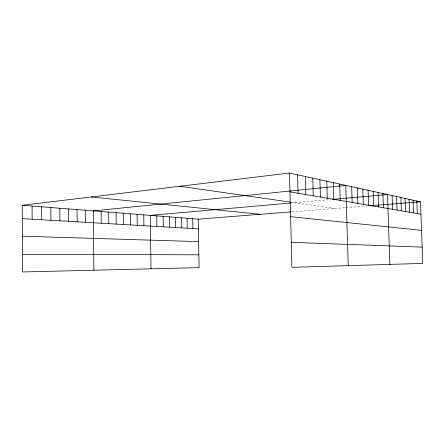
<?xml version="1.0" encoding="UTF-8"?>
<svg xmlns="http://www.w3.org/2000/svg" width="445" height="445" viewBox="0 0 445 445"><rect width="100%" height="100%" fill="white"/><g stroke="black" fill="none" stroke-linecap="round" stroke-linejoin="round"><path stroke-width="0.33" stroke-dasharray="2.23 1.67" d="M291.169 203.009L328.977 199.694M291.976 211.831L345.114 207.687M345.804 207.631L368.505 205.863M290.251 202.086L334.924 208.483"/><path stroke-width="0.67" d="M22.25 205.29L198.203 219.14L199.099 267.629L22.539 271.973L22.25 205.29L289.489 173.027L420.514 201.808L422.75 263.412L291.926 267.323L289.489 173.027M290.49 203.065L150.243 215.363L151.027 268.808M332.343 199.399L387.512 194.56L389.865 264.397M198.203 219.14L290.618 211.937M369.834 205.757L420.514 201.808M22.461 254.329L198.859 254.807M22.384 236.195L198.62 241.629M291.28 242.325L422.16 247.114M22.306 218.651L198.387 228.864M91.264 196.957L260.297 214.301M290.618 216.676L421.549 230.365M179.752 186.271L290.251 202.086M289.973 191.884L420.959 214.151M416.82 200.995L417.271 213.528M413.016 200.161L413.466 212.877M409.089 199.299L409.55 212.215M405.045 198.409L405.506 211.525M400.873 197.491L401.334 210.813M396.562 196.545L397.029 210.085M392.112 195.572L392.579 209.328M382.9 193.547L383.373 207.759M378.133 192.496L378.606 206.953M373.199 191.417L373.683 206.113M368.098 190.293L368.582 205.245M362.82 189.136L363.304 204.35M357.352 187.935L357.836 203.421M351.678 186.689L352.167 202.458M348.235 265.637L345.798 185.398L93.294 210.88L93.889 270.215M339.696 184.052L340.186 200.417M333.355 182.661L333.845 199.343M326.764 181.215L327.253 198.22M319.911 179.708L320.4 197.057M312.774 178.139L313.263 195.839M305.337 176.509L305.826 194.576M297.583 174.802L298.072 193.258M192.702 218.706L192.88 228.546M187.067 218.261L187.245 228.218M181.299 217.811L181.471 227.885M175.391 217.344L175.558 227.54M169.334 216.865L169.501 227.189M163.131 216.381L163.293 226.828M156.768 215.881L156.929 226.461M143.752 214.852L143.902 225.704M137.093 214.329L137.244 225.315M130.263 213.789L130.407 224.92M123.254 213.238L123.393 224.514M116.062 212.677L116.195 224.096M108.675 212.093L108.802 223.668M101.087 211.497L101.215 223.229M85.279 210.251L85.39 222.311M77.041 209.601L77.146 221.833M68.563 208.933L68.663 221.337M59.841 208.249L59.93 220.831M50.858 207.542L50.941 220.308M41.608 206.814L41.685 219.774M32.079 206.063L32.146 219.218"/></g></svg>
